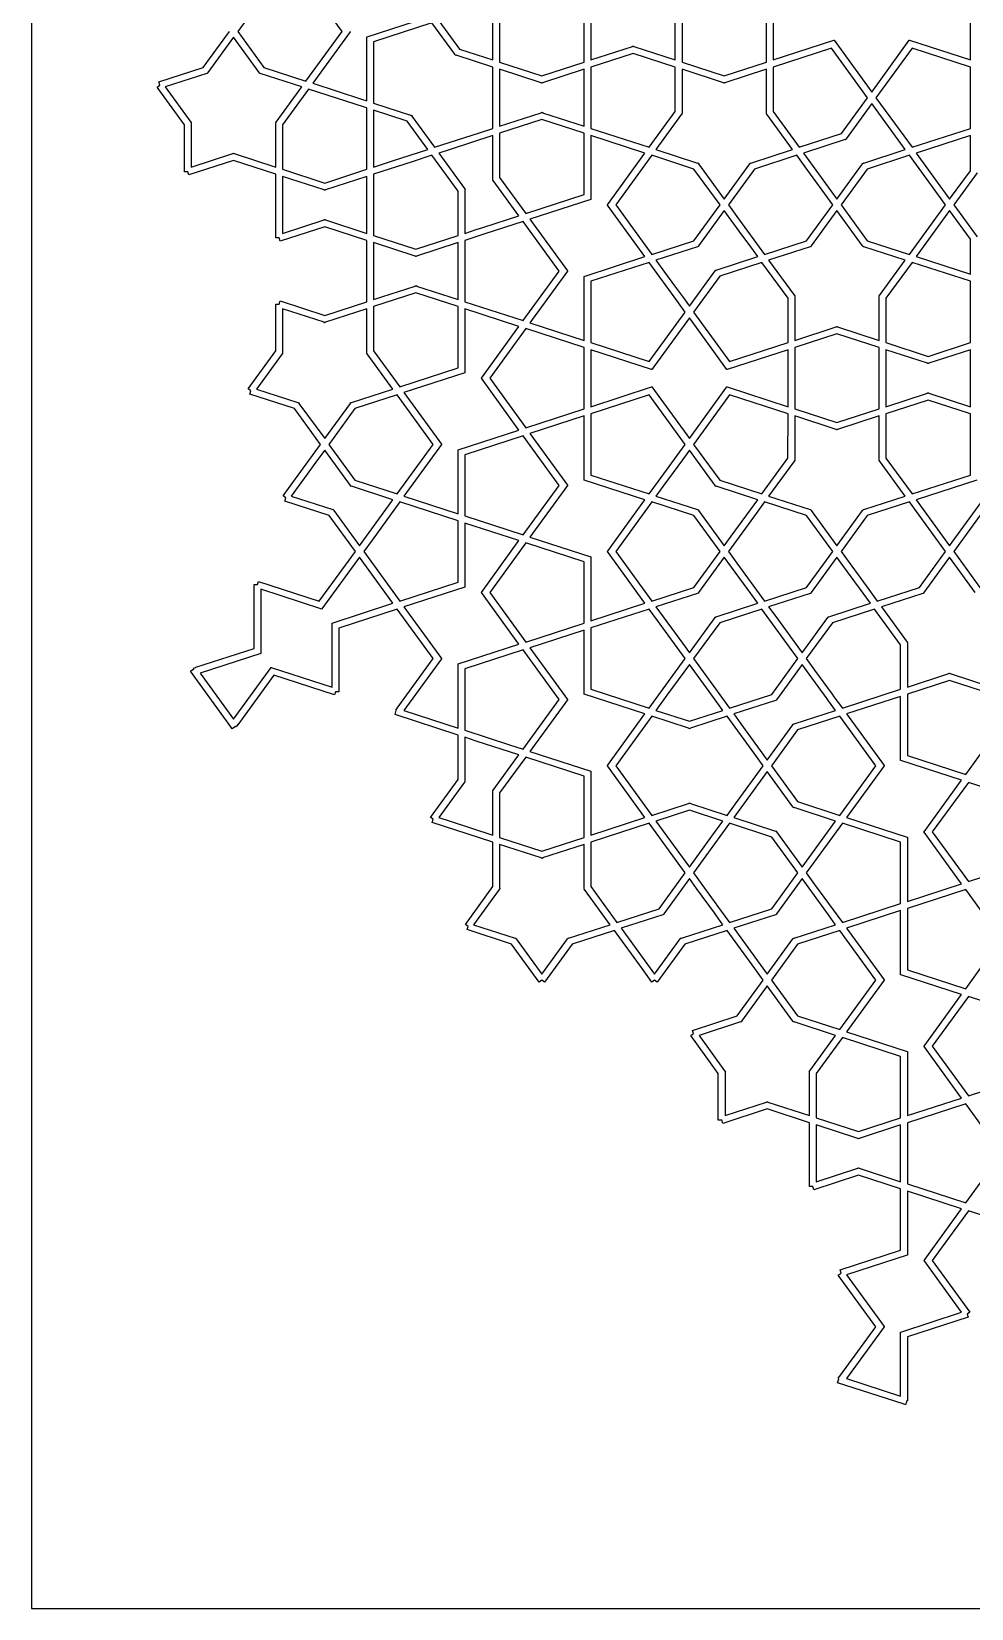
# Model space of a CAD drawing. Header units: millimetres. Extents: x -350 to 350, y -350 to 350.
# Drawn here: x -350 to -141.5, y -350 to 0 of the extents above; entities that cross this region are included whole.
import ezdxf

# ---------------------------------------------------------------- set-up
doc = ezdxf.new("R2010")
doc.units = ezdxf.units.MM
for name, color, linetype, true_color in [('canvas_boundary', 7, 'Continuous', 0x505050), ('strapwork_inner', 7, 'Continuous', 0xff8000), ('strapwork_outer', 7, 'Continuous', 0xff0000)]:
    doc.layers.add(name, color=color, linetype=linetype, true_color=true_color)

msp = doc.modelspace()

# ---------------------------------------------------------------- linework, layer by layer
at = {"layer": 'canvas_boundary'}
msp.add_lwpolyline([(-350, -350), (350, -350), (350, 350), (-350, 350)], close=True, dxfattribs=at)
at = {"layer": 'strapwork_inner', "true_color": 0xff8000}
for points in [[(-298.49, 7.97), (-304.28, 0), (-298.49, -7.96), (-289.13, -11.01), (-281.13, 0), (-289.13, 11.01)], [(-236.8, 9.85), (-246.17, 6.8), (-246.17, 2.15), (-246.17, -2.15), (-246.17, -6.8), (-236.8, -9.84), (-227.44, -6.8), (-227.44, -3.65), (-227.44, 3.65), (-227.44, 6.8)], [(-196.35, 9.85), (-205.71, 6.8), (-205.71, 3.65), (-205.71, 3.65), (-205.71, -6.8), (-196.35, -9.84), (-186.99, -6.8), (-186.99, 6.8)], [(-247.67, -2.15), (-247.67, 2.15), (-247.67, 6.32), (-251.62, 5.03), (-251.62, 5.03), (-259.68, 2.41), (-255.09, -3.9), (-247.67, -6.31)], [(-216.72, 3.32), (-225.94, 6.32), (-225.94, 3.65), (-225.94, -3.65), (-225.94, -6.31), (-216.72, -3.32), (-216.69, -3.23), (-216.58, -3.27), (-216.46, -3.23), (-216.43, -3.32), (-207.21, -6.31), (-207.21, -3.65), (-207.21, 6.32), (-216.43, 3.32), (-216.46, 3.24), (-216.58, 3.27), (-216.69, 3.24)], [(-261.18, 1.93), (-274.12, -2.28), (-274.12, -15.88), (-265.97, -18.53), (-265.87, -18.46), (-265.77, -18.6), (-265.6, -18.65), (-265.64, -18.77), (-260.6, -25.7), (-250.66, -22.47), (-250.66, -22.47), (-247.67, -21.5), (-247.67, -18.35), (-247.67, -11.04), (-247.67, -7.89), (-255.81, -5.24), (-255.91, -5.32), (-256.02, -5.18), (-256.18, -5.12), (-256.14, -5)], [(-295.91, -20.35), (-295.84, -20.25), (-295.84, -20.12), (-295.75, -20.12), (-290.06, -12.28), (-299.27, -9.29), (-299.35, -9.34), (-299.42, -9.24), (-299.54, -9.2), (-299.51, -9.12), (-305.2, -1.28), (-310.9, -9.12), (-310.87, -9.2), (-310.99, -9.24), (-311.06, -9.34), (-311.14, -9.29), (-320.35, -12.28), (-314.66, -20.12), (-314.57, -20.12), (-314.57, -20.25), (-314.49, -20.35), (-314.57, -20.4), (-314.57, -30.09), (-305.35, -27.1), (-305.32, -27.01), (-305.2, -27.05), (-305.09, -27.01), (-305.06, -27.1), (-295.84, -30.09), (-295.84, -20.4)], [(-225.94, -21.5), (-213, -25.7), (-207.21, -17.74), (-207.21, -7.89), (-216.58, -4.85), (-225.94, -7.89), (-225.94, -11.04), (-225.94, -18.35)], [(-164.55, -14.69), (-172.55, -3.69), (-185.49, -7.89), (-185.49, -7.9), (-185.49, -17.74), (-179.7, -25.7), (-170.34, -22.66)], [(-141.76, -7.89), (-154.7, -3.69), (-162.7, -14.69), (-156.55, -23.15), (-156.55, -23.15), (-154.7, -25.7), (-141.76, -21.5)], [(-227.44, -18.35), (-227.44, -11.04), (-227.44, -8.38), (-236.66, -11.37), (-236.69, -11.46), (-236.8, -11.42), (-236.92, -11.46), (-236.95, -11.37), (-246.17, -8.38), (-246.17, -11.04), (-246.17, -18.35), (-246.17, -21.01), (-236.95, -18.01), (-236.92, -17.93), (-236.8, -17.97), (-236.69, -17.93), (-236.66, -18.01), (-227.44, -21.01)], [(-186.99, -8.38), (-196.21, -11.37), (-196.23, -11.46), (-196.35, -11.42), (-196.47, -11.46), (-196.5, -11.37), (-205.71, -8.38), (-205.71, -18.07), (-205.64, -18.12), (-205.71, -18.22), (-205.71, -18.35), (-205.8, -18.35), (-211.5, -26.19), (-202.28, -29.18), (-202.21, -29.13), (-202.14, -29.23), (-202.02, -29.27), (-202.05, -29.35), (-196.35, -37.19), (-190.65, -29.35), (-190.68, -29.27), (-190.57, -29.23), (-190.49, -29.13), (-190.42, -29.18), (-181.2, -26.19), (-186.9, -18.35), (-186.99, -18.35), (-186.99, -18.22), (-187.06, -18.12), (-186.99, -18.07)], [(-294.34, -20.73), (-294.34, -30.58), (-284.98, -33.62), (-275.62, -30.58), (-275.62, -25.93), (-275.62, -21.62), (-275.62, -16.97), (-276.14, -16.8), (-288.56, -12.77)], [(-270.16, -28.8), (-262.1, -26.19), (-266.69, -19.87), (-274.12, -17.46), (-274.12, -21.62), (-274.12, -25.93), (-274.12, -30.09)], [(-165.65, -29.35), (-165.68, -29.27), (-165.57, -29.23), (-165.49, -29.13), (-165.42, -29.18), (-156.2, -26.19), (-162.06, -18.12), (-162.06, -18.12), (-163.63, -15.97), (-169.32, -23.81), (-169.3, -23.9), (-169.41, -23.93), (-169.49, -24.03), (-169.56, -23.98), (-178.78, -26.98), (-173.27, -34.55), (-171.35, -37.19)], [(-240.38, -40.39), (-227.44, -36.19), (-227.44, -22.59), (-227.45, -22.58), (-227.45, -22.58), (-236.8, -19.54), (-246.17, -22.59), (-246.17, -32.43)], [(-253.82, -35.04), (-253.89, -35.09), (-253.89, -44.79), (-251.36, -43.96), (-249.9, -43.49), (-244.41, -41.71), (-244.41, -41.71), (-241.88, -40.88), (-247.58, -33.04), (-247.67, -33.04), (-247.67, -32.92), (-247.74, -32.82), (-247.67, -32.77), (-247.67, -23.07), (-257.15, -26.15), (-257.15, -26.15), (-259.68, -26.98), (-253.98, -34.82), (-253.89, -34.82), (-253.89, -34.94)], [(-225.94, -37.28), (-225.94, -37.29), (-225.97, -37.29), (-239.45, -41.67), (-231.12, -53.14), (-231.1, -53.16), (-231.1, -53.16), (-231.1, -53.17), (-231.12, -53.19), (-239.45, -64.66), (-227.44, -68.56), (-227.44, -54.39), (-227.45, -54.36), (-227.44, -54.35), (-227.44, -54.34), (-227.41, -54.34), (-213.93, -49.96), (-222.26, -38.5), (-222.29, -38.48), (-222.28, -38.47), (-222.29, -38.46), (-222.26, -38.44), (-213.93, -26.98), (-225.94, -23.07), (-225.94, -37.25), (-225.93, -37.28)], [(-141.76, -30.88), (-141.76, -23.07), (-153.78, -26.98), (-146.35, -37.19)], [(-274.12, -42.12), (-274.12, -45.27), (-264.75, -48.31), (-255.39, -45.27), (-255.39, -35.43), (-261.18, -27.46), (-265.6, -28.9), (-265.6, -28.9), (-274.12, -31.67), (-274.12, -34.82)], [(-203.07, -46.43), (-197.28, -38.47), (-203.07, -30.51), (-212.43, -27.46), (-220.42, -38.47), (-212.43, -49.48)], [(-178.07, -46.43), (-172.28, -38.47), (-178.42, -30.01), (-178.42, -30.01), (-180.28, -27.46), (-189.64, -30.51), (-195.42, -38.47), (-193.57, -41.02), (-187.43, -49.48)], [(-155.28, -27.46), (-164.64, -30.51), (-170.42, -38.47), (-164.64, -46.43), (-155.28, -49.48), (-147.28, -38.47)], [(-275.62, -32.16), (-284.83, -35.15), (-284.86, -35.24), (-284.98, -35.2), (-285.1, -35.24), (-285.12, -35.15), (-294.34, -32.16), (-294.34, -34.82), (-294.34, -44.79), (-285.12, -41.79), (-285.1, -41.71), (-284.98, -41.74), (-284.86, -41.71), (-284.83, -41.79), (-275.62, -44.79), (-275.62, -42.12), (-275.62, -34.82)], [(-198.29, -53.01), (-198.22, -52.91), (-198.15, -52.96), (-188.93, -49.96), (-190.49, -47.81), (-190.49, -47.81), (-193.06, -44.28), (-194.79, -41.9), (-194.79, -41.9), (-196.35, -39.75), (-202.05, -47.59), (-202.02, -47.67), (-202.14, -47.71), (-202.21, -47.81), (-202.28, -47.76), (-211.5, -50.75), (-209.94, -52.91), (-209.94, -52.91), (-207.37, -56.44), (-205.64, -58.82), (-205.64, -58.82), (-204.08, -60.97), (-198.38, -53.13), (-198.41, -53.04)], [(-180.71, -58.87), (-180.71, -68.56), (-171.5, -65.57), (-171.47, -65.48), (-171.35, -65.52), (-171.23, -65.48), (-171.21, -65.57), (-161.99, -68.56), (-161.99, -58.87), (-162.06, -58.82), (-161.99, -58.72), (-161.99, -58.59), (-161.9, -58.59), (-156.2, -50.75), (-165.42, -47.76), (-165.49, -47.81), (-165.57, -47.71), (-165.68, -47.67), (-165.65, -47.59), (-171.35, -39.75), (-177.05, -47.59), (-177.02, -47.67), (-177.14, -47.71), (-177.21, -47.81), (-177.28, -47.76), (-186.5, -50.75), (-180.8, -58.59), (-180.71, -58.59), (-180.71, -58.72), (-180.64, -58.82)], [(-153.78, -49.96), (-141.76, -53.87), (-141.76, -46.06), (-146.35, -39.75)], [(-232.96, -53.16), (-240.95, -42.16), (-249.43, -44.91), (-253.89, -46.36), (-253.89, -49.51), (-253.89, -56.82), (-253.89, -59.97), (-240.95, -64.17)], [(-264.87, -49.93), (-264.9, -49.84), (-274.12, -46.85), (-274.12, -49.51), (-274.12, -56.82), (-274.12, -59.48), (-264.9, -56.48), (-264.87, -56.4), (-264.75, -56.44), (-264.64, -56.4), (-264.61, -56.48), (-255.39, -59.48), (-255.39, -56.82), (-255.39, -49.51), (-255.39, -46.85), (-264.61, -49.84), (-264.64, -49.93), (-264.75, -49.89)], [(-225.93, -69.05), (-225.93, -69.05), (-213, -73.25), (-205, -62.25), (-206.86, -59.7), (-213, -51.24), (-225.94, -55.44), (-225.94, -69.04), (-225.94, -69.05)], [(-182.21, -69.05), (-182.21, -59.2), (-188, -51.24), (-197.36, -54.28), (-203.15, -62.25), (-195.15, -73.25)], [(-154.7, -51.24), (-160.49, -59.2), (-160.49, -69.05), (-151.13, -72.09), (-141.76, -69.05), (-141.76, -55.44)], [(-264.75, -58.01), (-274.12, -61.06), (-274.12, -70.9), (-268.33, -78.87), (-255.39, -74.66), (-255.39, -61.06), (-255.4, -61.05), (-255.4, -61.05)], [(-290.91, -82.35), (-290.84, -82.3), (-290.77, -82.4), (-290.65, -82.43), (-290.68, -82.52), (-284.98, -90.36), (-279.28, -82.52), (-279.31, -82.43), (-279.19, -82.4), (-279.12, -82.3), (-279.05, -82.35), (-269.83, -79.35), (-275.53, -71.51), (-275.62, -71.51), (-275.62, -71.39), (-275.69, -71.29), (-275.62, -71.24), (-275.62, -61.54), (-284.83, -64.54), (-284.86, -64.62), (-284.98, -64.59), (-285.1, -64.62), (-285.12, -64.54), (-294.34, -61.54), (-294.34, -71.24), (-294.27, -71.29), (-294.34, -71.39), (-294.34, -71.51), (-294.43, -71.51), (-300.13, -79.35)], [(-253.92, -75.76), (-267.4, -80.14), (-259.07, -91.61), (-259.05, -91.63), (-259.05, -91.64), (-259.05, -91.64), (-259.07, -91.66), (-267.4, -103.13), (-255.39, -107.03), (-255.39, -92.86), (-255.4, -92.83), (-255.39, -92.83), (-255.39, -92.81), (-255.36, -92.81), (-241.88, -88.44), (-250.21, -76.97), (-250.24, -76.95), (-250.23, -76.94), (-250.24, -76.93), (-250.21, -76.91), (-241.88, -65.45), (-253.89, -61.54), (-253.89, -75.72), (-253.88, -75.75), (-253.89, -75.75), (-253.89, -75.76)], [(-227.44, -70.14), (-240.38, -65.93), (-248.38, -76.94), (-240.38, -87.95), (-227.44, -83.74)], [(-212.46, -75.01), (-225.94, -70.63), (-225.94, -83.26), (-212.46, -78.88), (-212.43, -78.86), (-212.43, -78.87), (-212.42, -78.86), (-212.41, -78.89), (-204.08, -90.36), (-195.75, -78.89), (-195.74, -78.86), (-195.73, -78.87), (-195.72, -78.86), (-195.7, -78.88), (-182.21, -83.26), (-182.21, -70.63), (-195.69, -75.01), (-195.72, -75.02), (-195.73, -75.02), (-195.74, -75.02), (-195.75, -74.99), (-204.08, -63.52), (-212.41, -74.99), (-212.42, -75.02), (-212.43, -75.02), (-212.43, -75.02)], [(-171.35, -86.79), (-161.99, -83.74), (-161.99, -73.29), (-161.99, -73.29), (-161.99, -70.14), (-171.35, -67.1), (-180.71, -70.14), (-180.71, -83.74)], [(-151.13, -80.21), (-151.01, -80.18), (-150.98, -80.26), (-141.76, -83.26), (-141.76, -73.29), (-141.76, -73.29), (-141.76, -70.63), (-150.98, -73.62), (-151.01, -73.71), (-151.13, -73.67), (-151.24, -73.71), (-151.27, -73.62), (-160.49, -70.63), (-160.49, -80.59), (-160.49, -80.59), (-160.49, -83.26), (-151.27, -80.26), (-151.24, -80.18)], [(-278.27, -99.6), (-268.91, -102.64), (-268.91, -102.64), (-268.9, -102.64), (-260.91, -91.64), (-268.9, -80.63), (-278.27, -83.67), (-284.05, -91.64)], [(-225.94, -84.84), (-225.94, -98.44), (-213, -102.64), (-210.93, -99.8), (-205, -91.64), (-213, -80.63), (-225.93, -84.83), (-225.93, -84.83), (-225.94, -84.83)], [(-182.22, -94.68), (-182.21, -84.83), (-195.15, -80.63), (-203.15, -91.64), (-197.36, -99.6), (-188, -102.64)], [(-151.13, -81.79), (-160.49, -84.83), (-160.49, -94.68), (-154.7, -102.64), (-141.76, -98.44), (-141.76, -84.83)], [(-227.45, -99.52), (-227.44, -99.49), (-227.44, -85.32), (-239.45, -89.22), (-231.12, -100.69), (-231.1, -100.71), (-231.1, -100.72), (-231.1, -100.73), (-231.12, -100.75), (-239.45, -112.21), (-225.97, -116.59), (-225.94, -116.59), (-225.94, -116.6), (-225.93, -116.61), (-225.94, -116.64), (-225.94, -130.81), (-213.93, -126.91), (-222.26, -115.44), (-222.29, -115.42), (-222.28, -115.41), (-222.29, -115.4), (-222.26, -115.38), (-213.93, -103.92), (-227.41, -99.54), (-227.44, -99.54), (-227.44, -99.53)], [(-186.5, -103.13), (-177.28, -106.12), (-177.21, -106.07), (-177.14, -106.17), (-177.02, -106.21), (-177.05, -106.29), (-171.35, -114.14), (-165.66, -106.29), (-165.68, -106.21), (-165.57, -106.17), (-165.49, -106.07), (-165.42, -106.12), (-156.2, -103.13), (-161.9, -95.29), (-161.99, -95.29), (-161.99, -95.17), (-162.06, -95.07), (-161.99, -95.01), (-161.99, -85.32), (-171.21, -88.32), (-171.24, -88.4), (-171.35, -88.36), (-171.47, -88.4), (-171.5, -88.32), (-180.71, -85.32), (-180.72, -95.01), (-180.64, -95.07), (-180.72, -95.17), (-180.72, -95.29), (-180.8, -95.29)], [(-240.96, -89.71), (-240.96, -89.71), (-253.89, -93.92), (-253.89, -107.52), (-240.95, -111.72), (-232.96, -100.72), (-240.95, -89.71)], [(-279.28, -100.75), (-284.98, -92.91), (-286.54, -95.07), (-286.54, -95.07), (-288.86, -98.26), (-290.84, -100.98), (-290.84, -100.98), (-292.4, -103.13), (-283.18, -106.12), (-283.11, -106.07), (-283.04, -106.17), (-282.92, -106.21), (-282.95, -106.3), (-277.25, -114.14), (-271.39, -106.07), (-271.39, -106.07), (-269.83, -103.92), (-279.05, -100.92), (-279.12, -100.98), (-279.19, -100.88), (-279.31, -100.84)], [(-188.93, -103.92), (-198.15, -100.92), (-198.22, -100.98), (-198.29, -100.88), (-198.41, -100.84), (-198.38, -100.75), (-204.08, -92.91), (-205.64, -95.07), (-205.64, -95.07), (-209.72, -100.68), (-209.94, -100.98), (-209.94, -100.98), (-211.5, -103.13), (-202.28, -106.12), (-202.21, -106.07), (-202.14, -106.17), (-202.02, -106.21), (-202.05, -106.3), (-196.35, -114.14), (-194.79, -111.98), (-194.79, -111.98)], [(-276.33, -115.41), (-268.33, -126.42), (-255.39, -122.21), (-255.39, -108.61), (-268.33, -104.41), (-274.48, -112.86), (-274.48, -112.86)], [(-203.07, -107.45), (-212.43, -104.41), (-220.43, -115.41), (-212.43, -126.42), (-203.07, -123.38), (-197.28, -115.41)], [(-187.43, -126.42), (-178.07, -123.38), (-172.28, -115.41), (-178.07, -107.45), (-187.43, -104.41), (-189.28, -106.95), (-189.28, -106.95), (-195.43, -115.41), (-193.57, -117.96), (-193.57, -117.96)], [(-162.43, -126.42), (-153.07, -123.38), (-147.28, -115.41), (-155.28, -104.41), (-164.64, -107.45), (-170.43, -115.41), (-164.28, -123.87), (-164.28, -123.87)], [(-137.43, -104.41), (-145.43, -115.41), (-145.42, -115.42), (-145.42, -115.42), (-139.64, -123.38), (-130.28, -126.42), (-124.49, -118.45), (-124.49, -108.61)], [(-253.92, -123.31), (-267.4, -127.69), (-259.07, -139.16), (-259.05, -139.18), (-259.05, -139.19), (-259.05, -139.2), (-259.07, -139.22), (-267.4, -150.68), (-255.39, -154.59), (-255.39, -140.41), (-255.4, -140.38), (-255.39, -140.38), (-255.39, -140.37), (-255.36, -140.37), (-241.88, -135.99), (-250.21, -124.52), (-250.24, -124.5), (-250.23, -124.49), (-250.24, -124.49), (-250.21, -124.47), (-241.88, -113), (-253.89, -109.1), (-253.89, -123.27), (-253.88, -123.3), (-253.89, -123.3), (-253.89, -123.31)], [(-240.38, -113.49), (-248.38, -124.49), (-240.38, -135.5), (-227.45, -131.3), (-227.45, -131.3), (-227.44, -131.3), (-227.44, -117.69), (-240.37, -113.49), (-240.37, -113.49)], [(-283.35, -131.3), (-283.34, -131.3), (-283.34, -131.29), (-283.31, -131.29), (-269.83, -126.91), (-277.25, -116.69), (-285.58, -128.15), (-285.59, -128.19), (-285.6, -128.18), (-285.61, -128.19), (-285.64, -128.17), (-299.12, -123.79), (-299.12, -137.97), (-299.11, -138), (-299.12, -138), (-299.12, -138.01), (-299.15, -138.01), (-312.63, -142.39), (-305.2, -152.61), (-296.87, -141.14), (-296.86, -141.11), (-296.85, -141.11), (-296.85, -141.1), (-296.82, -141.12), (-283.34, -145.5), (-283.34, -131.33)], [(-198.41, -129.99), (-198.29, -129.95), (-198.22, -129.85), (-198.15, -129.9), (-188.93, -126.91), (-190.49, -124.75), (-196.35, -116.69), (-202.05, -124.53), (-202.02, -124.61), (-202.14, -124.65), (-202.21, -124.75), (-202.28, -124.7), (-211.5, -127.69), (-205.64, -135.76), (-204.08, -137.91), (-198.38, -130.07)], [(-173.41, -129.99), (-173.29, -129.95), (-173.22, -129.85), (-173.15, -129.9), (-163.93, -126.91), (-169.79, -118.84), (-171.35, -116.69), (-177.05, -124.53), (-177.02, -124.61), (-177.14, -124.65), (-177.21, -124.75), (-177.28, -124.7), (-186.5, -127.69), (-184.94, -129.85), (-179.08, -137.91), (-173.38, -130.07)], [(-207.74, -142.95), (-205.01, -139.19), (-211.15, -130.73), (-211.15, -130.73), (-213, -128.18), (-225.93, -132.38), (-225.93, -132.38), (-225.94, -132.39), (-225.94, -145.99), (-213, -150.2)], [(-203.15, -139.19), (-200.42, -142.95), (-195.15, -150.2), (-185.79, -147.15), (-180.01, -139.19), (-181.86, -136.64), (-181.86, -136.64), (-188, -128.18), (-197.36, -131.22)], [(-172.41, -147.08), (-172.01, -147.65), (-170.15, -150.2), (-157.22, -145.99), (-157.22, -136.15), (-163, -128.18), (-172.36, -131.22), (-178.15, -139.19), (-176.3, -141.74)], [(-239.45, -159.76), (-225.97, -164.14), (-225.94, -164.14), (-225.94, -164.15), (-225.93, -164.16), (-225.94, -164.19), (-225.94, -178.36), (-213.93, -174.46), (-222.26, -162.99), (-222.29, -162.97), (-222.28, -162.96), (-222.29, -162.96), (-222.26, -162.94), (-213.93, -151.47), (-227.41, -147.09), (-227.44, -147.09), (-227.44, -147.08), (-227.45, -147.08), (-227.44, -147.05), (-227.44, -132.87), (-239.45, -136.78), (-231.12, -148.24), (-231.1, -148.26), (-231.1, -148.27), (-231.1, -148.28), (-231.12, -148.3)], [(-232.96, -148.27), (-240.95, -137.26), (-253.89, -141.47), (-253.89, -155.07), (-243.95, -158.3), (-243.95, -158.3), (-240.95, -159.28)], [(-199.1, -147.32), (-204.08, -140.46), (-209.06, -147.32), (-211.5, -150.68), (-204.08, -153.09), (-196.65, -150.68)], [(-185.01, -148.48), (-194.23, -151.47), (-192.66, -153.62), (-186.8, -161.69), (-181.11, -153.85), (-181.13, -153.76), (-181.02, -153.72), (-180.94, -153.62), (-180.87, -153.68), (-171.65, -150.68), (-173.22, -148.53), (-173.54, -148.09), (-177.51, -142.62), (-179.08, -140.46), (-184.77, -148.31), (-184.75, -148.39), (-184.86, -148.43), (-184.94, -148.53)], [(-146.35, -144.04), (-155.72, -147.08), (-155.72, -160.69), (-142.78, -164.89), (-136.99, -156.93), (-136.99, -147.08)], [(-160.87, -162.97), (-160.9, -162.99), (-169.23, -174.46), (-155.75, -178.84), (-155.72, -178.84), (-155.72, -178.85), (-155.71, -178.85), (-155.72, -178.88), (-155.72, -193.06), (-143.7, -189.15), (-152.03, -177.69), (-152.06, -177.67), (-152.05, -177.66), (-152.06, -177.65), (-152.03, -177.63), (-143.7, -166.17), (-157.18, -161.79), (-157.22, -161.79), (-157.22, -161.78), (-157.23, -161.77), (-157.22, -161.74), (-157.22, -147.57), (-169.23, -151.47), (-160.9, -162.94), (-160.87, -162.96), (-160.88, -162.96)], [(-204.08, -171.26), (-203.91, -171.2), (-203.87, -171.32), (-195.73, -173.97), (-193.88, -171.42), (-187.73, -162.96), (-189.58, -160.42), (-189.58, -160.42), (-195.73, -151.96), (-203.87, -154.61), (-203.91, -154.73), (-204.08, -154.67), (-204.24, -154.73), (-204.28, -154.61), (-212.43, -151.96), (-220.43, -162.96), (-212.43, -173.97), (-212.42, -173.97), (-212.42, -173.97), (-204.28, -171.32), (-204.24, -171.2)], [(-180.09, -170.93), (-170.73, -173.97), (-162.73, -162.96), (-170.73, -151.96), (-170.74, -151.96), (-170.74, -151.96), (-180.09, -155), (-185.88, -162.96)], [(-259.68, -174.46), (-257.15, -175.28), (-257.15, -175.28), (-247.67, -178.36), (-247.67, -168.67), (-247.74, -168.62), (-247.67, -168.52), (-247.67, -168.39), (-247.58, -168.39), (-241.88, -160.55), (-251.36, -157.47), (-251.36, -157.47), (-253.89, -156.65), (-253.89, -166.34), (-253.82, -166.4), (-253.89, -166.49), (-253.89, -166.62), (-253.98, -166.62)], [(-227.44, -165.24), (-240.38, -161.04), (-246.17, -169), (-246.17, -178.85), (-236.8, -181.89), (-227.44, -178.85)], [(-185.01, -177.45), (-184.94, -177.4), (-184.86, -177.5), (-184.75, -177.54), (-184.77, -177.62), (-179.08, -185.47), (-173.22, -177.4), (-171.65, -175.25), (-180.87, -172.25), (-180.94, -172.3), (-181.02, -172.21), (-181.13, -172.17), (-181.11, -172.08), (-186.8, -164.24), (-188.37, -166.39), (-188.37, -166.39), (-194.23, -174.46)], [(-142.2, -166.65), (-150.2, -177.66), (-142.2, -188.67), (-129.26, -184.46), (-129.26, -170.86), (-132.26, -169.88), (-132.26, -169.88)], [(-196.65, -175.25), (-204.08, -172.84), (-211.5, -175.25), (-209.06, -178.61), (-204.08, -185.47), (-199.1, -178.61)], [(-205.01, -186.74), (-207.74, -182.98), (-213, -175.73), (-225.94, -179.94), (-225.94, -189.78), (-220.15, -197.75), (-210.79, -194.71)], [(-201.3, -189.29), (-197.01, -195.2), (-195.15, -197.75), (-185.79, -194.71), (-180.01, -186.74), (-185.79, -178.78), (-195.15, -175.73), (-200.42, -182.98), (-203.15, -186.74)], [(-170.15, -197.75), (-157.22, -193.54), (-157.22, -179.94), (-170.15, -175.73), (-176.3, -184.19), (-178.15, -186.74), (-176.3, -189.29)], [(-236.69, -183.51), (-236.8, -183.47), (-236.92, -183.51), (-236.95, -183.42), (-246.17, -180.43), (-246.17, -190.12), (-246.09, -190.17), (-246.17, -190.27), (-246.17, -190.39), (-246.26, -190.39), (-251.95, -198.24), (-242.73, -201.23), (-242.66, -201.18), (-242.59, -201.28), (-242.47, -201.32), (-242.5, -201.4), (-236.8, -209.24), (-231.11, -201.4), (-231.13, -201.32), (-231.02, -201.28), (-230.94, -201.18), (-230.87, -201.23), (-221.65, -198.24), (-227.35, -190.39), (-227.44, -190.39), (-227.44, -190.27), (-227.51, -190.17), (-227.44, -190.12), (-227.44, -180.43), (-236.66, -183.42)], [(-204.08, -188.02), (-209.77, -195.86), (-209.75, -195.94), (-209.86, -195.98), (-209.94, -196.08), (-210.01, -196.03), (-219.23, -199.02), (-217.66, -201.18), (-211.8, -209.24), (-206.11, -201.4), (-206.13, -201.32), (-206.02, -201.28), (-205.94, -201.18), (-205.87, -201.23), (-196.65, -198.24), (-198.22, -196.08), (-198.54, -195.64), (-202.51, -190.17)], [(-185.01, -196.03), (-194.23, -199.02), (-192.66, -201.18), (-186.8, -209.24), (-181.11, -201.4), (-181.13, -201.32), (-181.02, -201.28), (-180.94, -201.18), (-180.87, -201.23), (-171.65, -198.24), (-173.22, -196.08), (-179.08, -188.02), (-184.77, -195.86), (-184.75, -195.94), (-184.86, -195.98), (-184.94, -196.08)], [(-139.79, -208.33), (-134.78, -201.44), (-137.14, -198.19), (-142.78, -190.43), (-155.72, -194.63), (-155.72, -208.24), (-142.78, -212.44)], [(-160.87, -210.53), (-160.9, -210.55), (-169.23, -222.01), (-155.75, -226.39), (-155.72, -226.39), (-155.72, -226.4), (-155.71, -226.41), (-155.72, -226.44), (-155.72, -240.61), (-143.7, -236.71), (-152.03, -225.24), (-152.06, -225.22), (-152.05, -225.21), (-152.06, -225.2), (-152.03, -225.18), (-143.7, -213.72), (-157.18, -209.34), (-157.22, -209.34), (-157.22, -209.33), (-157.23, -209.32), (-157.22, -209.29), (-157.22, -195.12), (-169.23, -199.02), (-160.9, -210.49), (-160.87, -210.51), (-160.88, -210.52)], [(-185.88, -210.52), (-180.09, -218.48), (-170.73, -221.52), (-162.73, -210.52), (-170.73, -199.51), (-170.74, -199.51), (-170.74, -199.51), (-180.09, -202.55)], [(-192.66, -219.86), (-192.73, -219.81), (-201.95, -222.8), (-196.26, -230.64), (-196.17, -230.64), (-196.17, -230.76), (-196.09, -230.86), (-196.17, -230.92), (-196.17, -240.61), (-186.95, -237.61), (-186.92, -237.53), (-186.8, -237.57), (-186.69, -237.53), (-186.66, -237.61), (-177.44, -240.61), (-177.44, -230.92), (-177.51, -230.86), (-177.44, -230.76), (-177.44, -230.64), (-177.35, -230.64), (-171.65, -222.8), (-180.87, -219.81), (-180.94, -219.86), (-181.02, -219.76), (-181.13, -219.72), (-181.11, -219.63), (-186.8, -211.79), (-192.5, -219.63), (-192.47, -219.72), (-192.59, -219.76)], [(-150.2, -225.21), (-142.2, -236.22), (-129.26, -232.01), (-129.26, -218.41), (-142.2, -214.21)], [(-166.58, -244.14), (-157.23, -241.1), (-157.23, -241.1), (-157.22, -241.1), (-157.22, -227.49), (-170.15, -223.29), (-175.94, -231.25), (-175.94, -241.1)], [(-134.78, -248.99), (-142.78, -237.98), (-142.79, -237.99), (-142.79, -237.99), (-155.72, -242.19), (-155.72, -245.34), (-155.72, -252.64), (-155.72, -255.79), (-142.78, -260)], [(-175.94, -252.64), (-175.94, -255.3), (-166.72, -252.31), (-166.7, -252.22), (-166.58, -252.26), (-166.46, -252.22), (-166.43, -252.31), (-157.22, -255.3), (-157.22, -252.64), (-157.22, -245.34), (-157.22, -242.67), (-166.43, -245.67), (-166.46, -245.75), (-166.58, -245.72), (-166.7, -245.75), (-166.72, -245.67), (-175.94, -242.67), (-175.94, -245.34)], [(-155.75, -271.59), (-169.23, -275.97), (-160.9, -287.43), (-160.87, -287.45), (-160.88, -287.46), (-160.87, -287.47), (-160.9, -287.49), (-169.23, -298.95), (-157.22, -302.86), (-157.22, -288.68), (-157.23, -288.65), (-157.22, -288.65), (-157.22, -288.64), (-157.18, -288.64), (-143.7, -284.26), (-152.03, -272.79), (-152.06, -272.77), (-152.05, -272.77), (-152.06, -272.76), (-152.03, -272.74), (-143.7, -261.27), (-155.72, -257.37), (-155.72, -271.54), (-155.71, -271.57), (-155.72, -271.58), (-155.72, -271.59)]]:
    msp.add_lwpolyline(points, close=True, dxfattribs=at)
for points in [[(-185.49, 6.32), (-185.49, -6.31), (-172.01, -1.93), (-171.98, -1.92), (-171.98, -1.92), (-171.97, -1.92), (-171.96, -1.95), (-163.63, -13.42), (-155.3, -1.95), (-155.29, -1.92), (-155.28, -1.92), (-155.27, -1.92), (-155.24, -1.93), (-141.76, -6.31), (-141.76, 0), (-141.76, 6.32)], [(-279.28, 0), (-279.27, -0.01), (-279.3, -0.03), (-287.63, -11.49), (-276.79, -15.01), (-275.62, -15.4), (-275.62, -1.22), (-275.63, -1.19), (-275.62, -1.19), (-275.62, -1.18), (-275.58, -1.18), (-262.1, 3.2)], [(-140.28, -31.38), (-145.42, -38.47), (-140.28, -45.56)], [(-140.3, -99.54), (-153.78, -103.92), (-146.35, -114.14), (-138.02, -102.67)], [(-140.66, -124.53), (-146.35, -116.69), (-152.05, -124.53), (-152.02, -124.61), (-152.14, -124.65), (-152.21, -124.75), (-152.28, -124.7), (-161.5, -127.69), (-155.8, -135.54), (-155.72, -135.54), (-155.72, -135.66), (-155.64, -135.76), (-155.72, -135.81), (-155.72, -145.5), (-146.5, -142.51), (-146.47, -142.42), (-146.35, -142.46), (-146.24, -142.42), (-146.21, -142.51), (-136.99, -145.5)]]:
    msp.add_lwpolyline(points, dxfattribs=at)
at = {"layer": 'strapwork_outer', "true_color": 0xff0000}
msp.add_lwpolyline([(-129.26, -265.96), (-142.2, -261.76), (-150.2, -272.77), (-141.88, -284.21), (-142.49, -284.65), (-142.26, -285.37), (-155.72, -289.74), (-155.72, -303.34), (-155.71, -303.35), (-155.72, -303.38), (-155.72, -303.89), (-155.88, -303.89), (-156.17, -304.77), (-156.7, -304.6), (-171.2, -299.89), (-170.91, -299), (-171.05, -298.91), (-170.75, -298.49), (-170.74, -298.46), (-170.73, -298.47), (-162.73, -287.46), (-171.05, -276.01), (-170.44, -275.57), (-170.67, -274.86), (-157.22, -270.49), (-157.22, -256.88), (-157.23, -256.88), (-166.58, -253.84), (-176.46, -257.05), (-176.69, -256.34), (-177.44, -256.34), (-177.44, -252.64), (-177.44, -245.34), (-177.44, -242.19), (-186.8, -239.14), (-196.68, -242.35), (-196.92, -241.64), (-197.67, -241.64), (-197.67, -231.25), (-203.77, -222.85), (-203.17, -222.41), (-203.4, -221.69), (-193.52, -218.48), (-187.73, -210.52), (-189.58, -207.97), (-189.58, -207.97), (-195.73, -199.51), (-205.09, -202.55), (-211.2, -210.96), (-211.8, -210.52), (-212.41, -210.96), (-214.58, -207.97), (-214.58, -207.97), (-220.73, -199.51), (-230.09, -202.55), (-236.2, -210.96), (-236.8, -210.52), (-237.41, -210.96), (-243.52, -202.55), (-253.4, -199.34), (-253.17, -198.63), (-253.77, -198.19), (-247.67, -189.78), (-247.67, -179.94), (-250.66, -178.97), (-250.66, -178.97), (-261.12, -175.57), (-260.89, -174.85), (-261.5, -174.41), (-255.39, -166.01), (-255.39, -156.16), (-269.38, -151.62), (-269.09, -150.73), (-269.22, -150.64), (-268.92, -150.22), (-268.91, -150.19), (-268.9, -150.2), (-260.91, -139.19), (-268.9, -128.19), (-268.9, -128.19), (-268.9, -128.18), (-281.84, -132.39), (-281.84, -146.54), (-282.59, -146.54), (-282.82, -147.25), (-296.28, -142.88), (-304.28, -153.88), (-304.27, -153.89), (-304.3, -153.91), (-304.6, -154.32), (-304.73, -154.23), (-305.48, -154.77), (-305.81, -154.32), (-305.81, -154.32), (-314.77, -141.99), (-314.02, -141.44), (-314.07, -141.28), (-313.59, -141.12), (-313.56, -141.1), (-313.56, -141.11), (-300.62, -136.91), (-300.62, -122.76), (-299.87, -122.76), (-299.63, -122.05), (-286.18, -126.42), (-278.18, -115.41), (-283.97, -107.45), (-293.85, -104.24), (-293.62, -103.52), (-294.22, -103.08), (-290.25, -97.62), (-285.91, -91.64), (-291.69, -83.67), (-301.57, -80.46), (-301.34, -79.75), (-301.95, -79.31), (-295.84, -70.9), (-295.84, -60.51), (-295.09, -60.51), (-294.86, -59.8), (-284.98, -63.01), (-275.62, -59.97), (-275.62, -56.82), (-275.62, -49.51), (-275.62, -46.36), (-284.98, -43.32), (-294.86, -46.53), (-295.09, -45.82), (-295.84, -45.82), (-295.84, -42.12), (-295.84, -42.12), (-295.84, -31.67), (-305.2, -28.63), (-315.09, -31.84), (-315.32, -31.12), (-316.07, -31.12), (-316.07, -20.73), (-322.17, -12.33), (-321.57, -11.89), (-321.8, -11.17), (-311.92, -7.96), (-306.13, 0)], dxfattribs=at)

doc.saveas('drawing.dxf')
